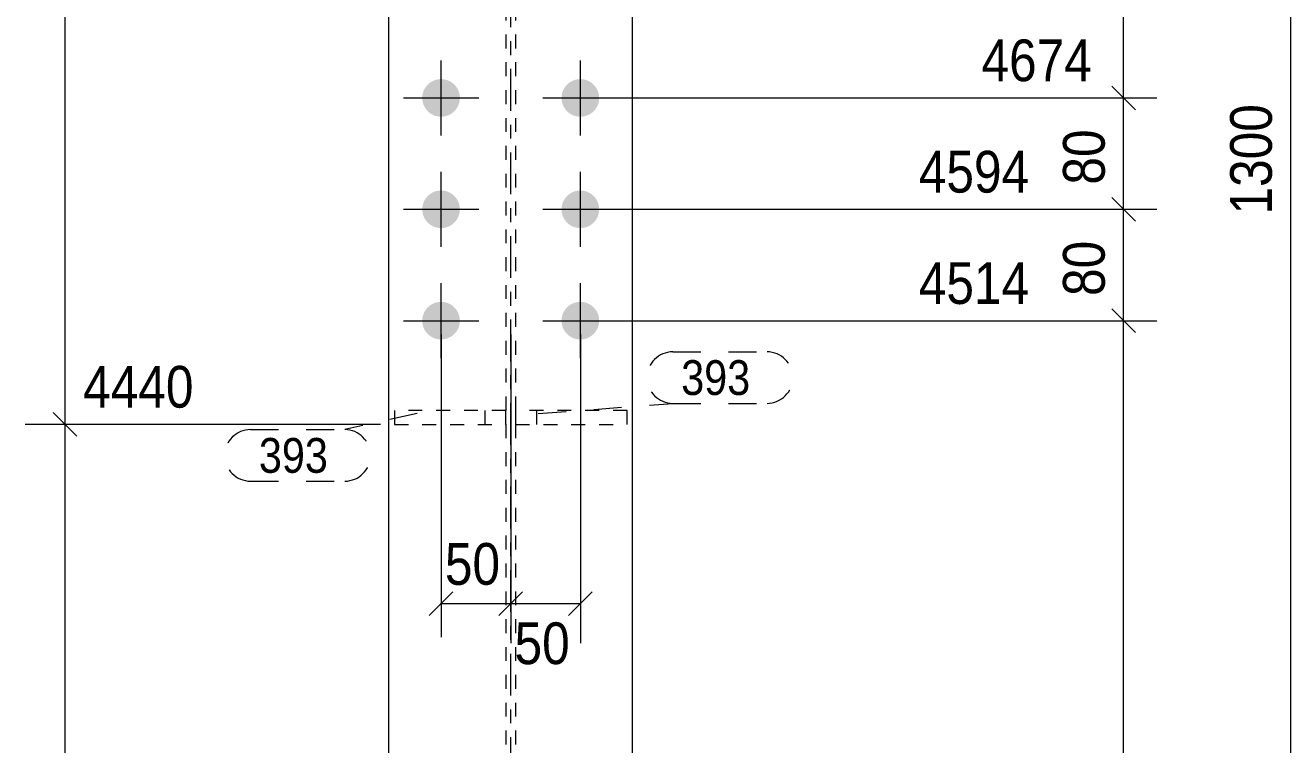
# Model space of a CAD drawing. Header units: millimetres. Extents: x 2 to 825, y 1 to 579.
# Drawn here: x 95 to 185.9, y 147.4 to 199.1 of the extents above; entities that cross this region are included whole.
import ezdxf

# ---------------------------------------------------------------- set-up
doc = ezdxf.new("R2010")
doc.units = ezdxf.units.MM
for name, pattern in [('XKITLINE00', [0]), ('XKITLINE01', [4, 1, -1, 1, -1]), ('XKITLINE02', [4, 2, -2]), ('XKITLINE03', [6, 3, -1, 1, -1])]:
    doc.linetypes.add(name, pattern=pattern)
for name, color, linetype, lineweight in [('Bolt', 3, 'Continuous', 0), ('Dimensions', 7, 'Continuous', 0), ('Part', 2, 'Continuous', 0), ('PartMark', 7, 'Continuous', 0)]:
    doc.layers.add(name, color=color, linetype=linetype, lineweight=lineweight)
doc.styles.add('ARIAL', font='ARIAL.TTF')

# ---------------------------------------------------------------- blocks, each defined once
blk = doc.blocks.new('*A46')
at = {"layer": 'Bolt'}
for points in [[(123.505, 193.879), (123.506, 193.913), (123.508, 193.946), (123.511, 193.979), (123.515, 194.012), (123.519, 194.044), (123.525, 194.077), (123.531, 194.11), (123.538, 194.142), (123.545, 194.174), (123.554, 194.206), (123.563, 194.238), (123.573, 194.27), (123.584, 194.301), (123.595, 194.332), (123.608, 194.363), (123.621, 194.393), (123.634, 194.424), (123.649, 194.453), (123.664, 194.483), (123.68, 194.512), (123.697, 194.54), (123.714, 194.569), (123.732, 194.596), (123.751, 194.624), (123.77, 194.651), (123.79, 194.677), (123.811, 194.703), (123.833, 194.728), (123.854, 194.753), (123.877, 194.777), (123.9, 194.801), (123.924, 194.824), (123.948, 194.847), (123.973, 194.869), (123.998, 194.89), (124.024, 194.911), (124.051, 194.931), (124.077, 194.95), (124.105, 194.969), (124.133, 194.987), (124.161, 195.004), (124.189, 195.021), (124.218, 195.037), (124.248, 195.052), (124.278, 195.067), (124.308, 195.081), (124.338, 195.094), (124.369, 195.106), (124.4, 195.117), (124.431, 195.128), (124.463, 195.138), (124.495, 195.147), (124.527, 195.156), (124.559, 195.164), (124.591, 195.17), (124.624, 195.176), (124.657, 195.182), (124.689, 195.186), (124.722, 195.19), (124.755, 195.193), (124.789, 195.195), (124.822, 195.196), (124.855, 195.196), (124.888, 195.196), (124.921, 195.195), (124.954, 195.193), (124.987, 195.19), (125.02, 195.186), (125.053, 195.182), (125.086, 195.176), (125.118, 195.17), (125.151, 195.164), (125.183, 195.156), (125.215, 195.147), (125.247, 195.138), (125.278, 195.128), (125.31, 195.117), (125.341, 195.106), (125.371, 195.094), (125.402, 195.081), (125.432, 195.067), (125.462, 195.052), (125.491, 195.037), (125.52, 195.021), (125.549, 195.004), (125.577, 194.987), (125.605, 194.969), (125.632, 194.95), (125.659, 194.931), (125.685, 194.911), (125.711, 194.89), (125.737, 194.869), (125.761, 194.847), (125.786, 194.824), (125.809, 194.801), (125.832, 194.777), (125.855, 194.753), (125.877, 194.728), (125.898, 194.703), (125.919, 194.677), (125.939, 194.651), (125.958, 194.624), (125.977, 194.596), (125.995, 194.569), (126.013, 194.54), (126.029, 194.512), (126.045, 194.483), (126.061, 194.453), (126.075, 194.424), (126.089, 194.393), (126.102, 194.363), (126.114, 194.332), (126.126, 194.301), (126.137, 194.27), (126.147, 194.238), (126.156, 194.206), (126.164, 194.174), (126.172, 194.142), (126.179, 194.11), (126.185, 194.077), (126.19, 194.044), (126.195, 194.012), (126.198, 193.979), (126.201, 193.946), (126.203, 193.913), (126.204, 193.879), (126.205, 193.846), (126.204, 193.813), (126.203, 193.78), (126.201, 193.747), (126.198, 193.714), (126.195, 193.681), (126.19, 193.648), (126.185, 193.616), (126.179, 193.583), (126.172, 193.551), (126.164, 193.518), (126.156, 193.486), (126.147, 193.454), (126.137, 193.423), (126.126, 193.392), (126.114, 193.36), (126.102, 193.33), (126.089, 193.299), (126.075, 193.269), (126.061, 193.239), (126.045, 193.21), (126.029, 193.181), (126.013, 193.152), (125.995, 193.124), (125.977, 193.096), (125.958, 193.069), (125.939, 193.042), (125.919, 193.016), (125.898, 192.99), (125.877, 192.965), (125.855, 192.94), (125.832, 192.915), (125.809, 192.892), (125.786, 192.869), (125.761, 192.846), (125.737, 192.824), (125.711, 192.803), (125.685, 192.782), (125.659, 192.762), (125.632, 192.743), (125.605, 192.724), (125.577, 192.706), (125.549, 192.688), (125.52, 192.672), (125.491, 192.656), (125.462, 192.64), (125.432, 192.626), (125.402, 192.612), (125.371, 192.599), (125.341, 192.587), (125.31, 192.575), (125.278, 192.564), (125.247, 192.554), (125.215, 192.545), (125.183, 192.537), (125.151, 192.529), (125.118, 192.522), (125.086, 192.516), (125.053, 192.511), (125.02, 192.506), (124.987, 192.503), (124.954, 192.5), (124.921, 192.498), (124.888, 192.497), (124.855, 192.496), (124.822, 192.497), (124.789, 192.498), (124.755, 192.5), (124.722, 192.503), (124.689, 192.506), (124.657, 192.511), (124.624, 192.516), (124.591, 192.522), (124.559, 192.529), (124.527, 192.537), (124.495, 192.545), (124.463, 192.554), (124.431, 192.564), (124.4, 192.575), (124.369, 192.587), (124.338, 192.599), (124.308, 192.612), (124.278, 192.626), (124.248, 192.64), (124.218, 192.656), (124.189, 192.672), (124.161, 192.688), (124.133, 192.706), (124.105, 192.724), (124.077, 192.743), (124.051, 192.762), (124.024, 192.782), (123.998, 192.803), (123.973, 192.824), (123.948, 192.846), (123.924, 192.869), (123.9, 192.892), (123.877, 192.915), (123.854, 192.94), (123.833, 192.965), (123.811, 192.99), (123.79, 193.016), (123.77, 193.042), (123.751, 193.069), (123.732, 193.096), (123.714, 193.124), (123.697, 193.152), (123.68, 193.181), (123.664, 193.21), (123.649, 193.239), (123.634, 193.269), (123.621, 193.299), (123.608, 193.33), (123.595, 193.36), (123.584, 193.392), (123.573, 193.423), (123.563, 193.454), (123.554, 193.486), (123.545, 193.518), (123.538, 193.551), (123.531, 193.583), (123.525, 193.616), (123.519, 193.648), (123.515, 193.681), (123.511, 193.714), (123.508, 193.747), (123.506, 193.78), (123.505, 193.813), (123.505, 193.846)], [(133.505, 193.879), (133.506, 193.913), (133.508, 193.946), (133.511, 193.979), (133.515, 194.012), (133.519, 194.044), (133.525, 194.077), (133.531, 194.11), (133.538, 194.142), (133.545, 194.174), (133.554, 194.206), (133.563, 194.238), (133.573, 194.27), (133.584, 194.301), (133.595, 194.332), (133.608, 194.363), (133.621, 194.393), (133.634, 194.424), (133.649, 194.453), (133.664, 194.483), (133.68, 194.512), (133.697, 194.54), (133.714, 194.569), (133.732, 194.596), (133.751, 194.624), (133.77, 194.651), (133.79, 194.677), (133.811, 194.703), (133.833, 194.728), (133.854, 194.753), (133.877, 194.777), (133.9, 194.801), (133.924, 194.824), (133.948, 194.847), (133.973, 194.869), (133.998, 194.89), (134.024, 194.911), (134.051, 194.931), (134.077, 194.95), (134.105, 194.969), (134.133, 194.987), (134.161, 195.004), (134.189, 195.021), (134.218, 195.037), (134.248, 195.052), (134.278, 195.067), (134.308, 195.081), (134.338, 195.094), (134.369, 195.106), (134.4, 195.117), (134.431, 195.128), (134.463, 195.138), (134.495, 195.147), (134.527, 195.156), (134.559, 195.164), (134.591, 195.17), (134.624, 195.176), (134.657, 195.182), (134.689, 195.186), (134.722, 195.19), (134.755, 195.193), (134.789, 195.195), (134.822, 195.196), (134.855, 195.196), (134.888, 195.196), (134.921, 195.195), (134.954, 195.193), (134.987, 195.19), (135.02, 195.186), (135.053, 195.182), (135.086, 195.176), (135.118, 195.17), (135.151, 195.164), (135.183, 195.156), (135.215, 195.147), (135.247, 195.138), (135.278, 195.128), (135.31, 195.117), (135.341, 195.106), (135.371, 195.094), (135.402, 195.081), (135.432, 195.067), (135.462, 195.052), (135.491, 195.037), (135.52, 195.021), (135.549, 195.004), (135.577, 194.987), (135.605, 194.969), (135.632, 194.95), (135.659, 194.931), (135.685, 194.911), (135.711, 194.89), (135.737, 194.869), (135.761, 194.847), (135.786, 194.824), (135.809, 194.801), (135.832, 194.777), (135.855, 194.753), (135.877, 194.728), (135.898, 194.703), (135.919, 194.677), (135.939, 194.651), (135.958, 194.624), (135.977, 194.596), (135.995, 194.569), (136.013, 194.54), (136.029, 194.512), (136.045, 194.483), (136.061, 194.453), (136.075, 194.424), (136.089, 194.393), (136.102, 194.363), (136.114, 194.332), (136.126, 194.301), (136.137, 194.27), (136.147, 194.238), (136.156, 194.206), (136.164, 194.174), (136.172, 194.142), (136.179, 194.11), (136.185, 194.077), (136.19, 194.044), (136.195, 194.012), (136.198, 193.979), (136.201, 193.946), (136.203, 193.913), (136.204, 193.879), (136.205, 193.846), (136.204, 193.813), (136.203, 193.78), (136.201, 193.747), (136.198, 193.714), (136.195, 193.681), (136.19, 193.648), (136.185, 193.616), (136.179, 193.583), (136.172, 193.551), (136.164, 193.518), (136.156, 193.486), (136.147, 193.454), (136.137, 193.423), (136.126, 193.392), (136.114, 193.36), (136.102, 193.33), (136.089, 193.299), (136.075, 193.269), (136.061, 193.239), (136.045, 193.21), (136.029, 193.181), (136.013, 193.152), (135.995, 193.124), (135.977, 193.096), (135.958, 193.069), (135.939, 193.042), (135.919, 193.016), (135.898, 192.99), (135.877, 192.965), (135.855, 192.94), (135.832, 192.915), (135.809, 192.892), (135.786, 192.869), (135.761, 192.846), (135.737, 192.824), (135.711, 192.803), (135.685, 192.782), (135.659, 192.762), (135.632, 192.743), (135.605, 192.724), (135.577, 192.706), (135.549, 192.688), (135.52, 192.672), (135.491, 192.656), (135.462, 192.64), (135.432, 192.626), (135.402, 192.612), (135.371, 192.599), (135.341, 192.587), (135.31, 192.575), (135.278, 192.564), (135.247, 192.554), (135.215, 192.545), (135.183, 192.537), (135.151, 192.529), (135.118, 192.522), (135.086, 192.516), (135.053, 192.511), (135.02, 192.506), (134.987, 192.503), (134.954, 192.5), (134.921, 192.498), (134.888, 192.497), (134.855, 192.496), (134.822, 192.497), (134.789, 192.498), (134.755, 192.5), (134.722, 192.503), (134.689, 192.506), (134.657, 192.511), (134.624, 192.516), (134.591, 192.522), (134.559, 192.529), (134.527, 192.537), (134.495, 192.545), (134.463, 192.554), (134.431, 192.564), (134.4, 192.575), (134.369, 192.587), (134.338, 192.599), (134.308, 192.612), (134.278, 192.626), (134.248, 192.64), (134.218, 192.656), (134.189, 192.672), (134.161, 192.688), (134.133, 192.706), (134.105, 192.724), (134.077, 192.743), (134.051, 192.762), (134.024, 192.782), (133.998, 192.803), (133.973, 192.824), (133.948, 192.846), (133.924, 192.869), (133.9, 192.892), (133.877, 192.915), (133.854, 192.94), (133.833, 192.965), (133.811, 192.99), (133.79, 193.016), (133.77, 193.042), (133.751, 193.069), (133.732, 193.096), (133.714, 193.124), (133.697, 193.152), (133.68, 193.181), (133.664, 193.21), (133.649, 193.239), (133.634, 193.269), (133.621, 193.299), (133.608, 193.33), (133.595, 193.36), (133.584, 193.392), (133.573, 193.423), (133.563, 193.454), (133.554, 193.486), (133.545, 193.518), (133.538, 193.551), (133.531, 193.583), (133.525, 193.616), (133.519, 193.648), (133.515, 193.681), (133.511, 193.714), (133.508, 193.747), (133.506, 193.78), (133.505, 193.813), (133.505, 193.846)], [(123.505, 185.879), (123.506, 185.913), (123.508, 185.946), (123.511, 185.979), (123.515, 186.012), (123.519, 186.044), (123.525, 186.077), (123.531, 186.11), (123.538, 186.142), (123.545, 186.174), (123.554, 186.206), (123.563, 186.238), (123.573, 186.27), (123.584, 186.301), (123.595, 186.332), (123.608, 186.363), (123.621, 186.393), (123.634, 186.424), (123.649, 186.453), (123.664, 186.483), (123.68, 186.512), (123.697, 186.54), (123.714, 186.569), (123.732, 186.596), (123.751, 186.624), (123.77, 186.651), (123.79, 186.677), (123.811, 186.703), (123.833, 186.728), (123.854, 186.753), (123.877, 186.777), (123.9, 186.801), (123.924, 186.824), (123.948, 186.847), (123.973, 186.869), (123.998, 186.89), (124.024, 186.911), (124.051, 186.931), (124.077, 186.95), (124.105, 186.969), (124.133, 186.987), (124.161, 187.004), (124.189, 187.021), (124.218, 187.037), (124.248, 187.052), (124.278, 187.067), (124.308, 187.081), (124.338, 187.094), (124.369, 187.106), (124.4, 187.117), (124.431, 187.128), (124.463, 187.138), (124.495, 187.147), (124.527, 187.156), (124.559, 187.164), (124.591, 187.17), (124.624, 187.176), (124.657, 187.182), (124.689, 187.186), (124.722, 187.19), (124.755, 187.193), (124.789, 187.195), (124.822, 187.196), (124.855, 187.196), (124.888, 187.196), (124.921, 187.195), (124.954, 187.193), (124.987, 187.19), (125.02, 187.186), (125.053, 187.182), (125.086, 187.176), (125.118, 187.17), (125.151, 187.164), (125.183, 187.156), (125.215, 187.147), (125.247, 187.138), (125.278, 187.128), (125.31, 187.117), (125.341, 187.106), (125.371, 187.094), (125.402, 187.081), (125.432, 187.067), (125.462, 187.052), (125.491, 187.037), (125.52, 187.021), (125.549, 187.004), (125.577, 186.987), (125.605, 186.969), (125.632, 186.95), (125.659, 186.931), (125.685, 186.911), (125.711, 186.89), (125.737, 186.869), (125.761, 186.847), (125.786, 186.824), (125.809, 186.801), (125.832, 186.777), (125.855, 186.753), (125.877, 186.728), (125.898, 186.703), (125.919, 186.677), (125.939, 186.651), (125.958, 186.624), (125.977, 186.596), (125.995, 186.569), (126.013, 186.54), (126.029, 186.512), (126.045, 186.483), (126.061, 186.453), (126.075, 186.424), (126.089, 186.393), (126.102, 186.363), (126.114, 186.332), (126.126, 186.301), (126.137, 186.27), (126.147, 186.238), (126.156, 186.206), (126.164, 186.174), (126.172, 186.142), (126.179, 186.11), (126.185, 186.077), (126.19, 186.044), (126.195, 186.012), (126.198, 185.979), (126.201, 185.946), (126.203, 185.913), (126.204, 185.879), (126.205, 185.846), (126.204, 185.813), (126.203, 185.78), (126.201, 185.747), (126.198, 185.714), (126.195, 185.681), (126.19, 185.648), (126.185, 185.616), (126.179, 185.583), (126.172, 185.551), (126.164, 185.518), (126.156, 185.486), (126.147, 185.454), (126.137, 185.423), (126.126, 185.392), (126.114, 185.36), (126.102, 185.33), (126.089, 185.299), (126.075, 185.269), (126.061, 185.239), (126.045, 185.21), (126.029, 185.181), (126.013, 185.152), (125.995, 185.124), (125.977, 185.096), (125.958, 185.069), (125.939, 185.042), (125.919, 185.016), (125.898, 184.99), (125.877, 184.965), (125.855, 184.94), (125.832, 184.915), (125.809, 184.892), (125.786, 184.869), (125.761, 184.846), (125.737, 184.824), (125.711, 184.803), (125.685, 184.782), (125.659, 184.762), (125.632, 184.743), (125.605, 184.724), (125.577, 184.706), (125.549, 184.688), (125.52, 184.672), (125.491, 184.656), (125.462, 184.64), (125.432, 184.626), (125.402, 184.612), (125.371, 184.599), (125.341, 184.587), (125.31, 184.575), (125.278, 184.564), (125.247, 184.554), (125.215, 184.545), (125.183, 184.537), (125.151, 184.529), (125.118, 184.522), (125.086, 184.516), (125.053, 184.511), (125.02, 184.506), (124.987, 184.503), (124.954, 184.5), (124.921, 184.498), (124.888, 184.497), (124.855, 184.496), (124.822, 184.497), (124.789, 184.498), (124.755, 184.5), (124.722, 184.503), (124.689, 184.506), (124.657, 184.511), (124.624, 184.516), (124.591, 184.522), (124.559, 184.529), (124.527, 184.537), (124.495, 184.545), (124.463, 184.554), (124.431, 184.564), (124.4, 184.575), (124.369, 184.587), (124.338, 184.599), (124.308, 184.612), (124.278, 184.626), (124.248, 184.64), (124.218, 184.656), (124.189, 184.672), (124.161, 184.688), (124.133, 184.706), (124.105, 184.724), (124.077, 184.743), (124.051, 184.762), (124.024, 184.782), (123.998, 184.803), (123.973, 184.824), (123.948, 184.846), (123.924, 184.869), (123.9, 184.892), (123.877, 184.915), (123.854, 184.94), (123.833, 184.965), (123.811, 184.99), (123.79, 185.016), (123.77, 185.042), (123.751, 185.069), (123.732, 185.096), (123.714, 185.124), (123.697, 185.152), (123.68, 185.181), (123.664, 185.21), (123.649, 185.239), (123.634, 185.269), (123.621, 185.299), (123.608, 185.33), (123.595, 185.36), (123.584, 185.392), (123.573, 185.423), (123.563, 185.454), (123.554, 185.486), (123.545, 185.518), (123.538, 185.551), (123.531, 185.583), (123.525, 185.616), (123.519, 185.648), (123.515, 185.681), (123.511, 185.714), (123.508, 185.747), (123.506, 185.78), (123.505, 185.813), (123.505, 185.846)], [(133.505, 185.879), (133.506, 185.913), (133.508, 185.946), (133.511, 185.979), (133.515, 186.012), (133.519, 186.044), (133.525, 186.077), (133.531, 186.11), (133.538, 186.142), (133.545, 186.174), (133.554, 186.206), (133.563, 186.238), (133.573, 186.27), (133.584, 186.301), (133.595, 186.332), (133.608, 186.363), (133.621, 186.393), (133.634, 186.424), (133.649, 186.453), (133.664, 186.483), (133.68, 186.512), (133.697, 186.54), (133.714, 186.569), (133.732, 186.596), (133.751, 186.624), (133.77, 186.651), (133.79, 186.677), (133.811, 186.703), (133.833, 186.728), (133.854, 186.753), (133.877, 186.777), (133.9, 186.801), (133.924, 186.824), (133.948, 186.847), (133.973, 186.869), (133.998, 186.89), (134.024, 186.911), (134.051, 186.931), (134.077, 186.95), (134.105, 186.969), (134.133, 186.987), (134.161, 187.004), (134.189, 187.021), (134.218, 187.037), (134.248, 187.052), (134.278, 187.067), (134.308, 187.081), (134.338, 187.094), (134.369, 187.106), (134.4, 187.117), (134.431, 187.128), (134.463, 187.138), (134.495, 187.147), (134.527, 187.156), (134.559, 187.164), (134.591, 187.17), (134.624, 187.176), (134.657, 187.182), (134.689, 187.186), (134.722, 187.19), (134.755, 187.193), (134.789, 187.195), (134.822, 187.196), (134.855, 187.196), (134.888, 187.196), (134.921, 187.195), (134.954, 187.193), (134.987, 187.19), (135.02, 187.186), (135.053, 187.182), (135.086, 187.176), (135.118, 187.17), (135.151, 187.164), (135.183, 187.156), (135.215, 187.147), (135.247, 187.138), (135.278, 187.128), (135.31, 187.117), (135.341, 187.106), (135.371, 187.094), (135.402, 187.081), (135.432, 187.067), (135.462, 187.052), (135.491, 187.037), (135.52, 187.021), (135.549, 187.004), (135.577, 186.987), (135.605, 186.969), (135.632, 186.95), (135.659, 186.931), (135.685, 186.911), (135.711, 186.89), (135.737, 186.869), (135.761, 186.847), (135.786, 186.824), (135.809, 186.801), (135.832, 186.777), (135.855, 186.753), (135.877, 186.728), (135.898, 186.703), (135.919, 186.677), (135.939, 186.651), (135.958, 186.624), (135.977, 186.596), (135.995, 186.569), (136.013, 186.54), (136.029, 186.512), (136.045, 186.483), (136.061, 186.453), (136.075, 186.424), (136.089, 186.393), (136.102, 186.363), (136.114, 186.332), (136.126, 186.301), (136.137, 186.27), (136.147, 186.238), (136.156, 186.206), (136.164, 186.174), (136.172, 186.142), (136.179, 186.11), (136.185, 186.077), (136.19, 186.044), (136.195, 186.012), (136.198, 185.979), (136.201, 185.946), (136.203, 185.913), (136.204, 185.879), (136.205, 185.846), (136.204, 185.813), (136.203, 185.78), (136.201, 185.747), (136.198, 185.714), (136.195, 185.681), (136.19, 185.648), (136.185, 185.616), (136.179, 185.583), (136.172, 185.551), (136.164, 185.518), (136.156, 185.486), (136.147, 185.454), (136.137, 185.423), (136.126, 185.392), (136.114, 185.36), (136.102, 185.33), (136.089, 185.299), (136.075, 185.269), (136.061, 185.239), (136.045, 185.21), (136.029, 185.181), (136.013, 185.152), (135.995, 185.124), (135.977, 185.096), (135.958, 185.069), (135.939, 185.042), (135.919, 185.016), (135.898, 184.99), (135.877, 184.965), (135.855, 184.94), (135.832, 184.915), (135.809, 184.892), (135.786, 184.869), (135.761, 184.846), (135.737, 184.824), (135.711, 184.803), (135.685, 184.782), (135.659, 184.762), (135.632, 184.743), (135.605, 184.724), (135.577, 184.706), (135.549, 184.688), (135.52, 184.672), (135.491, 184.656), (135.462, 184.64), (135.432, 184.626), (135.402, 184.612), (135.371, 184.599), (135.341, 184.587), (135.31, 184.575), (135.278, 184.564), (135.247, 184.554), (135.215, 184.545), (135.183, 184.537), (135.151, 184.529), (135.118, 184.522), (135.086, 184.516), (135.053, 184.511), (135.02, 184.506), (134.987, 184.503), (134.954, 184.5), (134.921, 184.498), (134.888, 184.497), (134.855, 184.496), (134.822, 184.497), (134.789, 184.498), (134.755, 184.5), (134.722, 184.503), (134.689, 184.506), (134.657, 184.511), (134.624, 184.516), (134.591, 184.522), (134.559, 184.529), (134.527, 184.537), (134.495, 184.545), (134.463, 184.554), (134.431, 184.564), (134.4, 184.575), (134.369, 184.587), (134.338, 184.599), (134.308, 184.612), (134.278, 184.626), (134.248, 184.64), (134.218, 184.656), (134.189, 184.672), (134.161, 184.688), (134.133, 184.706), (134.105, 184.724), (134.077, 184.743), (134.051, 184.762), (134.024, 184.782), (133.998, 184.803), (133.973, 184.824), (133.948, 184.846), (133.924, 184.869), (133.9, 184.892), (133.877, 184.915), (133.854, 184.94), (133.833, 184.965), (133.811, 184.99), (133.79, 185.016), (133.77, 185.042), (133.751, 185.069), (133.732, 185.096), (133.714, 185.124), (133.697, 185.152), (133.68, 185.181), (133.664, 185.21), (133.649, 185.239), (133.634, 185.269), (133.621, 185.299), (133.608, 185.33), (133.595, 185.36), (133.584, 185.392), (133.573, 185.423), (133.563, 185.454), (133.554, 185.486), (133.545, 185.518), (133.538, 185.551), (133.531, 185.583), (133.525, 185.616), (133.519, 185.648), (133.515, 185.681), (133.511, 185.714), (133.508, 185.747), (133.506, 185.78), (133.505, 185.813), (133.505, 185.846)], [(123.505, 177.879), (123.506, 177.913), (123.508, 177.946), (123.511, 177.979), (123.515, 178.012), (123.519, 178.044), (123.525, 178.077), (123.531, 178.11), (123.538, 178.142), (123.545, 178.174), (123.554, 178.206), (123.563, 178.238), (123.573, 178.27), (123.584, 178.301), (123.595, 178.332), (123.608, 178.363), (123.621, 178.393), (123.634, 178.424), (123.649, 178.453), (123.664, 178.483), (123.68, 178.512), (123.697, 178.54), (123.714, 178.569), (123.732, 178.596), (123.751, 178.624), (123.77, 178.651), (123.79, 178.677), (123.811, 178.703), (123.833, 178.728), (123.854, 178.753), (123.877, 178.777), (123.9, 178.801), (123.924, 178.824), (123.948, 178.847), (123.973, 178.869), (123.998, 178.89), (124.024, 178.911), (124.051, 178.931), (124.077, 178.95), (124.105, 178.969), (124.133, 178.987), (124.161, 179.004), (124.189, 179.021), (124.218, 179.037), (124.248, 179.052), (124.278, 179.067), (124.308, 179.081), (124.338, 179.094), (124.369, 179.106), (124.4, 179.117), (124.431, 179.128), (124.463, 179.138), (124.495, 179.147), (124.527, 179.156), (124.559, 179.164), (124.591, 179.17), (124.624, 179.176), (124.657, 179.182), (124.689, 179.186), (124.722, 179.19), (124.755, 179.193), (124.789, 179.195), (124.822, 179.196), (124.855, 179.196), (124.888, 179.196), (124.921, 179.195), (124.954, 179.193), (124.987, 179.19), (125.02, 179.186), (125.053, 179.182), (125.086, 179.176), (125.118, 179.17), (125.151, 179.164), (125.183, 179.156), (125.215, 179.147), (125.247, 179.138), (125.278, 179.128), (125.31, 179.117), (125.341, 179.106), (125.371, 179.094), (125.402, 179.081), (125.432, 179.067), (125.462, 179.052), (125.491, 179.037), (125.52, 179.021), (125.549, 179.004), (125.577, 178.987), (125.605, 178.969), (125.632, 178.95), (125.659, 178.931), (125.685, 178.911), (125.711, 178.89), (125.737, 178.869), (125.761, 178.847), (125.786, 178.824), (125.809, 178.801), (125.832, 178.777), (125.855, 178.753), (125.877, 178.728), (125.898, 178.703), (125.919, 178.677), (125.939, 178.651), (125.958, 178.624), (125.977, 178.596), (125.995, 178.569), (126.013, 178.54), (126.029, 178.512), (126.045, 178.483), (126.061, 178.453), (126.075, 178.424), (126.089, 178.393), (126.102, 178.363), (126.114, 178.332), (126.126, 178.301), (126.137, 178.27), (126.147, 178.238), (126.156, 178.206), (126.164, 178.174), (126.172, 178.142), (126.179, 178.11), (126.185, 178.077), (126.19, 178.044), (126.195, 178.012), (126.198, 177.979), (126.201, 177.946), (126.203, 177.913), (126.204, 177.879), (126.205, 177.846), (126.204, 177.813), (126.203, 177.78), (126.201, 177.747), (126.198, 177.714), (126.195, 177.681), (126.19, 177.648), (126.185, 177.616), (126.179, 177.583), (126.172, 177.551), (126.164, 177.518), (126.156, 177.486), (126.147, 177.454), (126.137, 177.423), (126.126, 177.392), (126.114, 177.36), (126.102, 177.33), (126.089, 177.299), (126.075, 177.269), (126.061, 177.239), (126.045, 177.21), (126.029, 177.181), (126.013, 177.152), (125.995, 177.124), (125.977, 177.096), (125.958, 177.069), (125.939, 177.042), (125.919, 177.016), (125.898, 176.99), (125.877, 176.965), (125.855, 176.94), (125.832, 176.915), (125.809, 176.892), (125.786, 176.869), (125.761, 176.846), (125.737, 176.824), (125.711, 176.803), (125.685, 176.782), (125.659, 176.762), (125.632, 176.743), (125.605, 176.724), (125.577, 176.706), (125.549, 176.688), (125.52, 176.672), (125.491, 176.656), (125.462, 176.64), (125.432, 176.626), (125.402, 176.612), (125.371, 176.599), (125.341, 176.587), (125.31, 176.575), (125.278, 176.564), (125.247, 176.554), (125.215, 176.545), (125.183, 176.537), (125.151, 176.529), (125.118, 176.522), (125.086, 176.516), (125.053, 176.511), (125.02, 176.506), (124.987, 176.503), (124.954, 176.5), (124.921, 176.498), (124.888, 176.497), (124.855, 176.496), (124.822, 176.497), (124.789, 176.498), (124.755, 176.5), (124.722, 176.503), (124.689, 176.506), (124.657, 176.511), (124.624, 176.516), (124.591, 176.522), (124.559, 176.529), (124.527, 176.537), (124.495, 176.545), (124.463, 176.554), (124.431, 176.564), (124.4, 176.575), (124.369, 176.587), (124.338, 176.599), (124.308, 176.612), (124.278, 176.626), (124.248, 176.64), (124.218, 176.656), (124.189, 176.672), (124.161, 176.688), (124.133, 176.706), (124.105, 176.724), (124.077, 176.743), (124.051, 176.762), (124.024, 176.782), (123.998, 176.803), (123.973, 176.824), (123.948, 176.846), (123.924, 176.869), (123.9, 176.892), (123.877, 176.915), (123.854, 176.94), (123.833, 176.965), (123.811, 176.99), (123.79, 177.016), (123.77, 177.042), (123.751, 177.069), (123.732, 177.096), (123.714, 177.124), (123.697, 177.152), (123.68, 177.181), (123.664, 177.21), (123.649, 177.239), (123.634, 177.269), (123.621, 177.299), (123.608, 177.33), (123.595, 177.36), (123.584, 177.392), (123.573, 177.423), (123.563, 177.454), (123.554, 177.486), (123.545, 177.518), (123.538, 177.551), (123.531, 177.583), (123.525, 177.616), (123.519, 177.648), (123.515, 177.681), (123.511, 177.714), (123.508, 177.747), (123.506, 177.78), (123.505, 177.813), (123.505, 177.846)], [(133.505, 177.879), (133.506, 177.913), (133.508, 177.946), (133.511, 177.979), (133.515, 178.012), (133.519, 178.044), (133.525, 178.077), (133.531, 178.11), (133.538, 178.142), (133.545, 178.174), (133.554, 178.206), (133.563, 178.238), (133.573, 178.27), (133.584, 178.301), (133.595, 178.332), (133.608, 178.363), (133.621, 178.393), (133.634, 178.424), (133.649, 178.453), (133.664, 178.483), (133.68, 178.512), (133.697, 178.54), (133.714, 178.569), (133.732, 178.596), (133.751, 178.624), (133.77, 178.651), (133.79, 178.677), (133.811, 178.703), (133.833, 178.728), (133.854, 178.753), (133.877, 178.777), (133.9, 178.801), (133.924, 178.824), (133.948, 178.847), (133.973, 178.869), (133.998, 178.89), (134.024, 178.911), (134.051, 178.931), (134.077, 178.95), (134.105, 178.969), (134.133, 178.987), (134.161, 179.004), (134.189, 179.021), (134.218, 179.037), (134.248, 179.052), (134.278, 179.067), (134.308, 179.081), (134.338, 179.094), (134.369, 179.106), (134.4, 179.117), (134.431, 179.128), (134.463, 179.138), (134.495, 179.147), (134.527, 179.156), (134.559, 179.164), (134.591, 179.17), (134.624, 179.176), (134.657, 179.182), (134.689, 179.186), (134.722, 179.19), (134.755, 179.193), (134.789, 179.195), (134.822, 179.196), (134.855, 179.196), (134.888, 179.196), (134.921, 179.195), (134.954, 179.193), (134.987, 179.19), (135.02, 179.186), (135.053, 179.182), (135.086, 179.176), (135.118, 179.17), (135.151, 179.164), (135.183, 179.156), (135.215, 179.147), (135.247, 179.138), (135.278, 179.128), (135.31, 179.117), (135.341, 179.106), (135.371, 179.094), (135.402, 179.081), (135.432, 179.067), (135.462, 179.052), (135.491, 179.037), (135.52, 179.021), (135.549, 179.004), (135.577, 178.987), (135.605, 178.969), (135.632, 178.95), (135.659, 178.931), (135.685, 178.911), (135.711, 178.89), (135.737, 178.869), (135.761, 178.847), (135.786, 178.824), (135.809, 178.801), (135.832, 178.777), (135.855, 178.753), (135.877, 178.728), (135.898, 178.703), (135.919, 178.677), (135.939, 178.651), (135.958, 178.624), (135.977, 178.596), (135.995, 178.569), (136.013, 178.54), (136.029, 178.512), (136.045, 178.483), (136.061, 178.453), (136.075, 178.424), (136.089, 178.393), (136.102, 178.363), (136.114, 178.332), (136.126, 178.301), (136.137, 178.27), (136.147, 178.238), (136.156, 178.206), (136.164, 178.174), (136.172, 178.142), (136.179, 178.11), (136.185, 178.077), (136.19, 178.044), (136.195, 178.012), (136.198, 177.979), (136.201, 177.946), (136.203, 177.913), (136.204, 177.879), (136.205, 177.846), (136.204, 177.813), (136.203, 177.78), (136.201, 177.747), (136.198, 177.714), (136.195, 177.681), (136.19, 177.648), (136.185, 177.616), (136.179, 177.583), (136.172, 177.551), (136.164, 177.518), (136.156, 177.486), (136.147, 177.454), (136.137, 177.423), (136.126, 177.392), (136.114, 177.36), (136.102, 177.33), (136.089, 177.299), (136.075, 177.269), (136.061, 177.239), (136.045, 177.21), (136.029, 177.181), (136.013, 177.152), (135.995, 177.124), (135.977, 177.096), (135.958, 177.069), (135.939, 177.042), (135.919, 177.016), (135.898, 176.99), (135.877, 176.965), (135.855, 176.94), (135.832, 176.915), (135.809, 176.892), (135.786, 176.869), (135.761, 176.846), (135.737, 176.824), (135.711, 176.803), (135.685, 176.782), (135.659, 176.762), (135.632, 176.743), (135.605, 176.724), (135.577, 176.706), (135.549, 176.688), (135.52, 176.672), (135.491, 176.656), (135.462, 176.64), (135.432, 176.626), (135.402, 176.612), (135.371, 176.599), (135.341, 176.587), (135.31, 176.575), (135.278, 176.564), (135.247, 176.554), (135.215, 176.545), (135.183, 176.537), (135.151, 176.529), (135.118, 176.522), (135.086, 176.516), (135.053, 176.511), (135.02, 176.506), (134.987, 176.503), (134.954, 176.5), (134.921, 176.498), (134.888, 176.497), (134.855, 176.496), (134.822, 176.497), (134.789, 176.498), (134.755, 176.5), (134.722, 176.503), (134.689, 176.506), (134.657, 176.511), (134.624, 176.516), (134.591, 176.522), (134.559, 176.529), (134.527, 176.537), (134.495, 176.545), (134.463, 176.554), (134.431, 176.564), (134.4, 176.575), (134.369, 176.587), (134.338, 176.599), (134.308, 176.612), (134.278, 176.626), (134.248, 176.64), (134.218, 176.656), (134.189, 176.672), (134.161, 176.688), (134.133, 176.706), (134.105, 176.724), (134.077, 176.743), (134.051, 176.762), (134.024, 176.782), (133.998, 176.803), (133.973, 176.824), (133.948, 176.846), (133.924, 176.869), (133.9, 176.892), (133.877, 176.915), (133.854, 176.94), (133.833, 176.965), (133.811, 176.99), (133.79, 177.016), (133.77, 177.042), (133.751, 177.069), (133.732, 177.096), (133.714, 177.124), (133.697, 177.152), (133.68, 177.181), (133.664, 177.21), (133.649, 177.239), (133.634, 177.269), (133.621, 177.299), (133.608, 177.33), (133.595, 177.36), (133.584, 177.392), (133.573, 177.423), (133.563, 177.454), (133.554, 177.486), (133.545, 177.518), (133.538, 177.551), (133.531, 177.583), (133.525, 177.616), (133.519, 177.648), (133.515, 177.681), (133.511, 177.714), (133.508, 177.747), (133.506, 177.78), (133.505, 177.813), (133.505, 177.846)]]:
    blk.add_hatch(color=3, dxfattribs=at).paths.add_polyline_path(points, flags=17)
at = {"layer": 'Bolt', "color": 3, "linetype": 'XKITLINE00', "lineweight": 0}
for p, q in [((124.855, 191.146), (124.855, 196.546)), ((134.855, 191.146), (134.855, 196.546)), ((122.155, 193.846), (127.555, 193.846)), ((132.155, 193.846), (137.555, 193.846)), ((124.855, 183.146), (124.855, 188.546)), ((134.855, 183.146), (134.855, 188.546)), ((122.155, 185.846), (127.555, 185.846)), ((132.155, 185.846), (137.555, 185.846)), ((124.855, 175.146), (124.855, 180.546)), ((134.855, 175.146), (134.855, 180.546)), ((122.155, 177.846), (127.555, 177.846)), ((132.155, 177.846), (137.555, 177.846))]:
    blk.add_line(p, q, dxfattribs=at)
blk = doc.blocks.new('*A58')
at = {"layer": 'Part', "color": 2, "linetype": 'XKITLINE00', "lineweight": 0}
for p, q in [((121.105, 78.924), (121.105, 312.404)), ((138.605, 78.924), (138.605, 312.404))]:
    blk.add_line(p, q, dxfattribs=at)
at = {"layer": 'Part', "color": 7, "linetype": 'XKITLINE01', "lineweight": 0}
for p, q in [((129.505, 312.404), (129.505, 78.924)), ((130.205, 312.404), (130.205, 78.924))]:
    blk.add_line(p, q, dxfattribs=at)
at = {"layer": 'Part', "color": 7, "linetype": 'XKITLINE03', "lineweight": 0}
blk.add_line((129.855, 78.924), (129.855, 312.404), dxfattribs=at)
blk = doc.blocks.new('*A77')
at = {"layer": 'Part', "color": 7, "linetype": 'XKITLINE01', "lineweight": 0}
for p, q in [((138.205, 171.398), (130.205, 171.398)), ((130.205, 171.398), (130.205, 170.398)), ((131.705, 171.398), (131.705, 170.398)), ((138.205, 170.398), (138.205, 171.398)), ((130.205, 170.398), (138.205, 170.398))]:
    blk.add_line(p, q, dxfattribs=at)
blk = doc.blocks.new('*A80')
at = {"layer": 'Part', "color": 7, "linetype": 'XKITLINE01', "lineweight": 0}
for p, q in [((129.505, 171.398), (121.505, 171.398)), ((121.505, 171.398), (121.505, 170.398)), ((128.005, 171.398), (128.005, 170.398)), ((129.505, 170.398), (129.505, 171.398)), ((121.505, 170.398), (129.505, 170.398))]:
    blk.add_line(p, q, dxfattribs=at)
blk = doc.blocks.new('*A191')
at = {"layer": 'Dimensions', "color": 7, "linetype": 'XKITLINE00', "lineweight": 0}
for p, q in [((124.855, 176.846), (124.855, 155.124)), ((129.855, 176.846), (129.855, 155.124)), ((125.703, 158.373), (124.006, 156.676)), ((130.703, 158.373), (129.006, 156.676)), ((124.855, 157.524), (129.855, 157.524))]:
    blk.add_line(p, q, dxfattribs=at)
at = {"layer": 'Dimensions', "color": 3}
for p in [(124.855, 157.524), (129.855, 157.524)]:
    blk.add_point(p, dxfattribs=at)
at = {"layer": 'Dimensions', "color": 3, "style": 'ARIAL', "width": 0.85}
blk.add_text('50', height=3, dxfattribs=at).set_placement((125.13, 158.874))
blk = doc.blocks.new('*A192')
at = {"layer": 'Dimensions', "color": 7, "linetype": 'XKITLINE00', "lineweight": 0}
for p, q in [((129.855, 176.846), (129.855, 154.674)), ((134.855, 176.846), (134.855, 154.674)), ((130.703, 158.373), (129.006, 156.676)), ((135.703, 158.373), (134.006, 156.676)), ((129.855, 157.524), (134.855, 157.524))]:
    blk.add_line(p, q, dxfattribs=at)
at = {"layer": 'Dimensions', "color": 3}
for p in [(129.855, 157.524), (134.855, 157.524)]:
    blk.add_point(p, dxfattribs=at)
at = {"layer": 'Dimensions', "color": 3, "style": 'ARIAL', "width": 0.85}
blk.add_text('50', height=3, dxfattribs=at).set_placement((130.13, 153.174))
blk = doc.blocks.new('*A194')
at = {"layer": 'Dimensions', "color": 7, "linetype": 'XKITLINE00', "lineweight": 0}
blk.add_line((185.855, 124.924), (185.855, 254.924), dxfattribs=at)
at = {"layer": 'Dimensions', "color": 3, "style": 'ARIAL', "width": 0.85}
blk.add_text('1300', height=3, rotation=90.00021, dxfattribs=at).set_placement((184.505, 185.474))
blk = doc.blocks.new('*A195')
at = {"layer": 'Dimensions', "color": 7, "linetype": 'XKITLINE00', "lineweight": 0}
for p, q in [((97.006, 171.247), (98.703, 169.55)), ((120.505, 170.398), (95.005, 170.398)), ((97.855, 41.524), (97.855, 170.398))]:
    blk.add_line(p, q, dxfattribs=at)
at = {"layer": 'Dimensions', "color": 3}
blk.add_point((97.855, 170.398), dxfattribs=at)
at = {"layer": 'Dimensions', "color": 3, "style": 'ARIAL', "width": 0.85}
blk.add_text('4440', height=3, dxfattribs=at).set_placement((99.155, 171.598))
blk = doc.blocks.new('*A196')
at = {"layer": 'Dimensions', "color": 7, "linetype": 'XKITLINE00', "lineweight": 0}
for p, q in [((97.855, 170.398), (97.855, 239.078)), ((97.006, 171.247), (98.703, 169.55)), ((120.505, 170.398), (95.005, 170.398))]:
    blk.add_line(p, q, dxfattribs=at)
at = {"layer": 'Dimensions', "color": 3}
blk.add_point((97.855, 170.398), dxfattribs=at)
blk = doc.blocks.new('*A197')
at = {"layer": 'Dimensions', "color": 7, "linetype": 'XKITLINE00', "lineweight": 0}
for p, q in [((173.006, 178.695), (174.703, 176.998)), ((135.855, 177.846), (176.255, 177.846)), ((173.855, 41.524), (173.855, 177.846))]:
    blk.add_line(p, q, dxfattribs=at)
at = {"layer": 'Dimensions', "color": 3}
blk.add_point((173.855, 177.846), dxfattribs=at)
at = {"layer": 'Dimensions', "color": 3, "style": 'ARIAL', "width": 0.85}
blk.add_text('4514', height=3, dxfattribs=at).set_placement((159.154, 179.046))
blk = doc.blocks.new('*A198')
at = {"layer": 'Dimensions', "color": 7, "linetype": 'XKITLINE00', "lineweight": 0}
for p, q in [((173.006, 186.695), (174.703, 184.998)), ((135.855, 185.846), (176.255, 185.846)), ((173.855, 177.846), (173.855, 185.846)), ((173.006, 178.695), (174.703, 176.998)), ((135.855, 177.846), (176.255, 177.846))]:
    blk.add_line(p, q, dxfattribs=at)
at = {"layer": 'Dimensions', "color": 3}
for p in [(173.855, 185.846), (173.855, 177.846)]:
    blk.add_point(p, dxfattribs=at)
at = {"layer": 'Dimensions', "color": 3, "style": 'ARIAL', "width": 0.85}
blk.add_text('4594', height=3, dxfattribs=at).set_placement((159.154, 187.046))
blk.add_text('80', height=3, rotation=90.00021, dxfattribs=at).set_placement((172.505, 179.621))
blk = doc.blocks.new('*A199')
at = {"layer": 'Dimensions', "color": 7, "linetype": 'XKITLINE00', "lineweight": 0}
for p, q in [((173.006, 194.695), (174.703, 192.998)), ((135.855, 193.846), (176.255, 193.846)), ((173.855, 185.846), (173.855, 193.846)), ((173.006, 186.695), (174.703, 184.998)), ((135.855, 185.846), (176.255, 185.846))]:
    blk.add_line(p, q, dxfattribs=at)
at = {"layer": 'Dimensions', "color": 3}
for p in [(173.855, 193.846), (173.855, 185.846)]:
    blk.add_point(p, dxfattribs=at)
at = {"layer": 'Dimensions', "color": 3, "style": 'ARIAL', "width": 0.85}
blk.add_text('4674', height=3, dxfattribs=at).set_placement((163.654, 195.046))
blk.add_text('80', height=3, rotation=90.00021, dxfattribs=at).set_placement((172.505, 187.621))
blk = doc.blocks.new('*A200')
at = {"layer": 'Dimensions', "color": 7, "linetype": 'XKITLINE00', "lineweight": 0}
for p, q in [((173.006, 218.695), (174.703, 216.998)), ((135.855, 217.846), (176.255, 217.846)), ((173.855, 193.846), (173.855, 217.846)), ((173.006, 194.695), (174.703, 192.998)), ((135.855, 193.846), (176.255, 193.846))]:
    blk.add_line(p, q, dxfattribs=at)
at = {"layer": 'Dimensions', "color": 3}
for p in [(173.855, 217.846), (173.855, 193.846)]:
    blk.add_point(p, dxfattribs=at)
at = {"layer": 'Dimensions', "color": 3, "style": 'ARIAL', "width": 0.85}
blk.add_text('4914', height=3, dxfattribs=at).set_placement((159.154, 219.046))
blk.add_text('240', height=3, rotation=90.00021, dxfattribs=at).set_placement((172.505, 202.509))
blk = doc.blocks.new('*A206')
at = {"layer": 'PartMark', "color": 7, "linetype": 'XKITLINE02', "lineweight": 0}
for p, q in [((123.134, 171.169), (117.938, 170.019)), ((111.175, 170.019), (117.938, 170.019)), ((111.175, 166.319), (117.938, 166.319))]:
    blk.add_line(p, q, dxfattribs=at)
for centre, start, end in [((111.175, 168.169), 90, 270), ((117.938, 168.169), 270, 90)]:
    blk.add_arc(centre, 1.85, start, end, dxfattribs=at)
at = {"layer": 'PartMark', "color": 3, "style": 'ARIAL', "width": 0.85}
blk.add_text('393', height=2.5, dxfattribs=at).set_placement((111.775, 166.919))
blk = doc.blocks.new('*A209')
at = {"layer": 'PartMark', "color": 7, "linetype": 'XKITLINE02', "lineweight": 0}
for p, q in [((141.494, 175.607), (148.257, 175.607)), ((131.834, 171.169), (141.494, 171.907)), ((141.494, 171.907), (148.257, 171.907))]:
    blk.add_line(p, q, dxfattribs=at)
for centre, start, end in [((141.494, 173.757), 90, 270), ((148.257, 173.757), 270, 90)]:
    blk.add_arc(centre, 1.85, start, end, dxfattribs=at)
at = {"layer": 'PartMark', "color": 3, "style": 'ARIAL', "width": 0.85}
blk.add_text('393', height=2.5, dxfattribs=at).set_placement((142.094, 172.507))

msp = doc.modelspace()

# ---------------------------------------------------------------- block references
at = {"lineweight": 0}
for name in ['*A194', '*A196', '*A46', '*A200', '*A199', '*A198', '*A197', '*A191', '*A192', '*A209', '*A195', '*A206', '*A80', '*A77']:
    msp.add_blockref(name, (0, 0), dxfattribs=at)
at = {"layer": 'Part', "lineweight": 0}
msp.add_blockref('*A58', (0, 0), dxfattribs=at)

doc.saveas('drawing.dxf')
